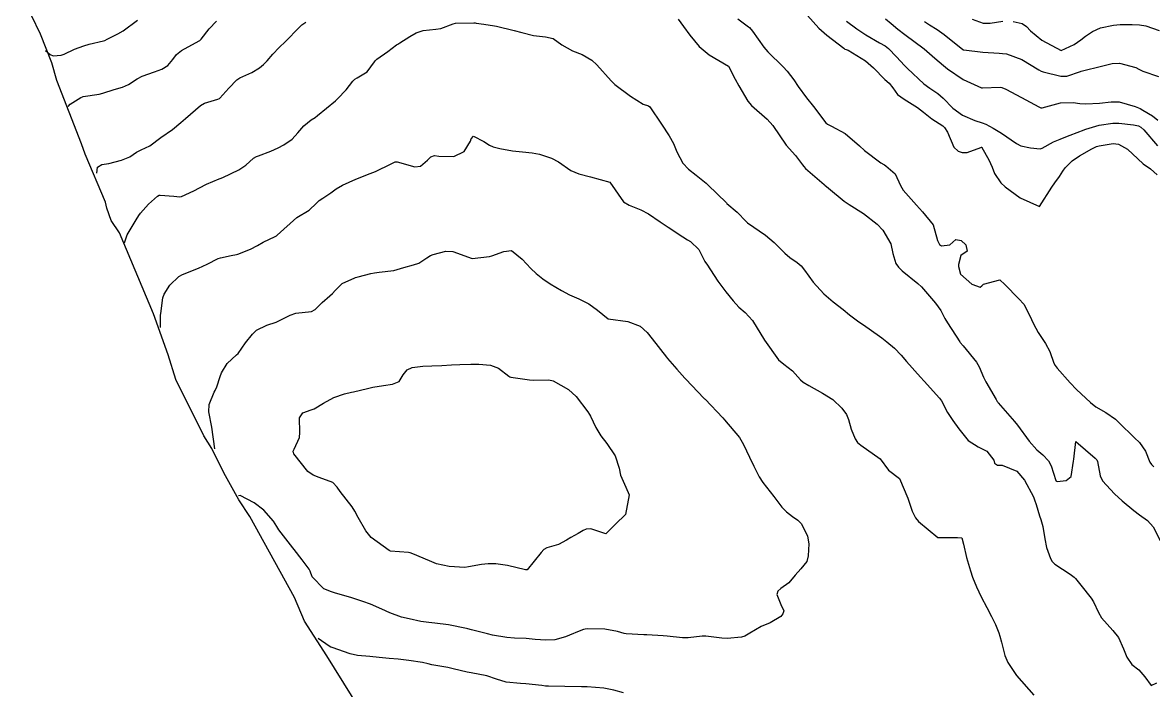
# Model space of a CAD drawing. Header units: metres. Extents: x 298520 to 308411, y 7433745 to 7450750.
# Drawn here: x 301616.2 to 301731.9, y 7442003 to 7442071.4 of the extents above; entities that cross this region are included whole.
import ezdxf

# ---------------------------------------------------------------- set-up
doc = ezdxf.new("R2010")
doc.units = ezdxf.units.M
doc.header["$LTSCALE"] = 10
for name, color, linetype in [('Area', 45, 'Continuous'), ('Curvas de Nivel 1m', 11, 'Continuous'), ('Curvas de Nivel 5m', 15, 'Continuous')]:
    doc.layers.add(name, color=color, linetype=linetype)

msp = doc.modelspace()

# ---------------------------------------------------------------- linework, layer by layer
at = {"layer": 'Area'}
msp.add_polyline3d([(301652.41, 7441998.42, 741.7), (301647.37, 7442006.54, 743.52), (301645.06, 7442010.1, 743.85), (301644.03, 7442012.51, 744.15), (301639.48, 7442020.79, 744.62), (301638.36, 7442022.52, 744.71), (301636.81, 7442025.27, 744.64), (301635.57, 7442027.75, 744.48), (301634.77, 7442029.06, 744.38), (301631.89, 7442034.83, 743.77), (301631.1, 7442037.36, 743.69), (301629.61, 7442041.54, 743.43), (301626.12, 7442049.85, 742.19), (301625.29, 7442051.1, 742.25), (301624.84, 7442052.36, 742.07), (301624.7, 7442052.98, 741.99), (301622.61, 7442057.91, 740.71), (301622.26, 7442058.95, 740.74), (301619.71, 7442065.45, 739.41), (301619.2, 7442067.24, 739.07), (301618.04, 7442070.17, 738.45), (301616.22, 7442074.04, 737.89)], dxfattribs=at)
at = {"layer": 'Curvas de Nivel 1m', "flags": 128}
for points, elevation in [([(301618.57, 7442068.51), (301619.03, 7442068.08), (301619.36, 7442067.97), (301620.15, 7442068.04), (301620.48, 7442068.13), (301621.54, 7442068.65), (301622.49, 7442069), (301623.04, 7442069.14), (301624.5, 7442069.5), (301624.62, 7442069.54), (301624.86, 7442069.66), (301625.96, 7442070.2), (301626.51, 7442070.53), (301627.98, 7442071.62)], 739), ([(301623.83, 7442055.94), (301623.9, 7442056.55), (301624.34, 7442056.82), (301625.06, 7442056.94), (301626.35, 7442057.27), (301627.18, 7442057.63), (301627.88, 7442058.09), (301628.36, 7442058.33), (301629.23, 7442058.75), (301630.38, 7442059.59), (301631.55, 7442060.42), (301632.4, 7442061.13), (301632.89, 7442061.56), (301634.42, 7442062.86), (301634.85, 7442063.1), (301636.2, 7442063.52), (301636.36, 7442063.58), (301636.42, 7442063.63), (301637.31, 7442064.64), (301638.13, 7442065.49), (301638.45, 7442065.7), (301639.69, 7442066.24), (301640.47, 7442066.73), (301640.86, 7442067.07), (301641.25, 7442067.46), (301641.82, 7442068.12), (301642.49, 7442068.8), (301643.13, 7442069.44), (301644.51, 7442070.87), (301644.81, 7442071.12), (301645.22, 7442071.41)], 741), ([(301626.66, 7442048.82), (301626.75, 7442049.14), (301626.93, 7442049.63), (301627.84, 7442051.18), (301628.11, 7442051.61), (301628.29, 7442051.85), (301629.12, 7442052.78), (301630.02, 7442053.59), (301630.2, 7442053.7), (301630.3, 7442053.71), (301631.71, 7442053.58), (301632.3, 7442053.53), (301632.47, 7442053.57), (301633.73, 7442054.13), (301634.32, 7442054.45), (301635.03, 7442054.82), (301636.33, 7442055.37), (301636.44, 7442055.41), (301636.72, 7442055.51), (301638.34, 7442056.3), (301639.05, 7442056.78), (301639.84, 7442057.48), (301640.16, 7442057.67), (301640.36, 7442057.74), (301641.61, 7442058.21), (301642.37, 7442058.55), (301642.97, 7442058.84), (301643.81, 7442059.43), (301644.39, 7442060.07), (301645.01, 7442060.8), (301645.75, 7442061.41), (301646.15, 7442061.66), (301646.41, 7442061.84), (301648.23, 7442063.37), (301648.33, 7442063.47), (301648.43, 7442063.55), (301649.33, 7442064.47), (301650.03, 7442065.35), (301650.23, 7442065.58), (301650.46, 7442065.72), (301651.48, 7442066.32), (301652.22, 7442067.33), (301652.32, 7442067.48), (301652.48, 7442067.62), (301653.59, 7442068.42), (301654.49, 7442069.07), (301654.63, 7442069.16), (301654.83, 7442069.3), (301655.85, 7442069.94), (301656.51, 7442070.31), (301657.22, 7442070.56), (301658.51, 7442070.69), (301659.01, 7442070.76), (301660.28, 7442071.23), (301660.52, 7442071.3), (301662.39, 7442071.34), (301662.52, 7442071.34), (301662.63, 7442071.32), (301663.43, 7442071.2), (301664.52, 7442071.02), (301664.72, 7442070.98), (301666.51, 7442070.57), (301667.31, 7442070.36), (301668.51, 7442070.04), (301669.74, 7442069.89), (301670.5, 7442069.74), (301671.4, 7442069.1), (301672.49, 7442068.47), (301673.49, 7442068.09), (301674.48, 7442067.53), (301674.98, 7442067.05), (301676.46, 7442065.39), (301676.83, 7442065.04), (301678.43, 7442063.82), (301679.73, 7442063), (301680.27, 7442062.84), (301680.42, 7442062.73), (301681.62, 7442060.98), (301682.38, 7442059.76), (301682.84, 7442058.97), (301683.18, 7442058.14), (301683.78, 7442056.96), (301684.35, 7442056.37), (301685.16, 7442055.76), (301686.16, 7442054.92), (301686.33, 7442054.75), (301688.24, 7442052.9), (301688.3, 7442052.84), (301689.36, 7442051.95), (301690.28, 7442050.99), (301690.42, 7442050.87), (301692.26, 7442049.6), (301693.12, 7442048.84), (301694.24, 7442047.75), (301694.75, 7442047.33), (301695.5, 7442046.81), (301695.89, 7442046.47), (301696.23, 7442046.03), (301697.12, 7442044.79), (301698.2, 7442043.6), (301699.17, 7442042.77), (301700.18, 7442041.98), (301700.86, 7442041.44), (301701.81, 7442040.74), (301702.16, 7442040.49), (301702.86, 7442040.01), (301704.14, 7442039.1), (301704.67, 7442038.7), (301705.46, 7442038.02), (301706.12, 7442037.32), (301706.69, 7442036.67), (301708.1, 7442035.08), (301708.47, 7442034.66), (301710.07, 7442032.91), (301710.26, 7442032.64), (301710.88, 7442031.45), (301711.42, 7442030.62), (301712.03, 7442029.77), (301713, 7442028.6), (301714.01, 7442027.95), (301714.91, 7442027.49), (301715.6, 7442026.57), (301715.69, 7442026.26), (301715.99, 7442026.05), (301716.48, 7442026.06), (301717.98, 7442025.43), (301718.74, 7442024.53), (301719.67, 7442022.8), (301719.79, 7442022.52), (301719.94, 7442022.02), (301720.29, 7442020.87), (301720.42, 7442020.51), (301720.63, 7442019.79), (301720.83, 7442018.51), (301721.02, 7442017.64), (301721.41, 7442016.5), (301721.58, 7442016.21), (301721.87, 7442015.93), (301723.43, 7442014.9), (301723.85, 7442014.6), (301723.97, 7442014.47), (301724.52, 7442013.79), (301725.58, 7442012.45), (301725.82, 7442012.07), (301726.33, 7442010.96), (301726.64, 7442010.44), (301727.78, 7442009.12), (301728.38, 7442008.41), (301728.9, 7442007.27), (301729.24, 7442006.41), (301729.75, 7442005.66), (301730.46, 7442005.11), (301731.07, 7442004.38), (301731.72, 7442003.49), (301732.31, 7442003.78)], 742), ([(301683.3, 7442071.73), (301683.86, 7442070.95), (301684.51, 7442070.07), (301685.47, 7442068.93), (301686.48, 7442068.06), (301688.47, 7442066.9), (301689.15, 7442065.58), (301689.52, 7442064.88), (301690.43, 7442063.31), (301690.8, 7442062.87), (301692.41, 7442061.47), (301693, 7442060.84), (301694.37, 7442058.83), (301695.32, 7442057.77), (301696.02, 7442056.8), (301696.17, 7442056.62), (301696.35, 7442056.44), (301698.24, 7442054.78), (301698.33, 7442054.71), (301698.68, 7442054.42), (301700.31, 7442053.09), (301700.82, 7442052.74), (301702.29, 7442051.83), (301703.68, 7442050.72), (301704.27, 7442050.1), (301705.09, 7442048.7), (301705.29, 7442047.74), (301705.58, 7442046.69), (301705.86, 7442046.31), (301706.23, 7442045.95), (301707.82, 7442044.66), (301708.21, 7442044.3), (301709.66, 7442042.65), (301710.18, 7442041.89), (301710.61, 7442041.07), (301710.87, 7442040.63), (301712.13, 7442038.68), (301712.18, 7442038.61), (301712.46, 7442038.27), (301713.84, 7442036.59), (301714.11, 7442036.13), (301714.56, 7442035.05), (301714.79, 7442034.58), (301715.85, 7442032.77), (301715.97, 7442032.56), (301716.01, 7442032.51), (301716.06, 7442032.45), (301717.72, 7442030.54), (301718.04, 7442030.15), (301719.22, 7442028.53), (301720, 7442027.64), (301720.62, 7442027.13), (301721.21, 7442026.5), (301721.49, 7442026), (301721.95, 7442024.49), (301721.97, 7442024.45), (301722.08, 7442024.38), (301723.02, 7442024.48), (301723.54, 7442024.91), (301723.78, 7442026.47), (301723.79, 7442026.67), (301724.01, 7442028.47), (301726, 7442026.79), (301726.17, 7442026.62), (301726.24, 7442026.45), (301726.49, 7442024.96), (301726.75, 7442024.44), (301727.95, 7442023.13), (301728.74, 7442022.41), (301729.93, 7442021.43), (301730.52, 7442020.99), (301731.35, 7442020.38), (301731.91, 7442019.74), (301732.64, 7442018.36)], 741), ([(301696.54, 7442072.08), (301697.69, 7442070.79), (301698.51, 7442070.08), (301700.25, 7442068.75), (301700.38, 7442068.64), (301700.49, 7442068.6), (301700.71, 7442068.53), (301702.48, 7442067.46), (301703.31, 7442066.72), (301704.46, 7442065.55), (301704.91, 7442065.15), (301705.27, 7442064.7), (301705.75, 7442064.01), (301706.43, 7442063.51), (301707.8, 7442062.67), (301708.42, 7442062.19), (301709.28, 7442061.51), (301710.4, 7442060.78), (301710.58, 7442060.63), (301710.89, 7442060.13), (301711.51, 7442058.62), (301711.96, 7442058.21), (301712.37, 7442058.05), (301712.89, 7442058.08), (301714.27, 7442058.59), (301714.35, 7442058.61), (301714.37, 7442058.61), (301714.4, 7442058.59), (301715.11, 7442057.33), (301715.43, 7442056.57), (301715.69, 7442055.92), (301716.34, 7442054.97), (301716.76, 7442054.56), (301718.32, 7442053.44), (301720.3, 7442052.52), (301721.56, 7442054.5), (301721.87, 7442054.95), (301722.34, 7442055.61), (301722.68, 7442056.15), (301722.9, 7442056.48), (301723.62, 7442057.21), (301724.37, 7442057.72), (301725.63, 7442058.45), (301726.13, 7442058.69), (301726.38, 7442058.76), (301727.84, 7442058.97), (301728.38, 7442058.91), (301729.31, 7442058.41), (301730.36, 7442057.41), (301730.89, 7442056.92), (301731.66, 7442056.38), (301732.34, 7442055.78)], 739), ([(301700.53, 7442071.51), (301701.59, 7442070.74), (301702.51, 7442070.11), (301703.93, 7442069.29), (301704.5, 7442068.97), (301704.85, 7442068.7), (301705.64, 7442067.85), (301706.48, 7442066.98), (301706.78, 7442066.68), (301708.45, 7442065.08), (301709.06, 7442064.65), (301709.9, 7442064.1), (301710.43, 7442063.63), (301711.43, 7442062.62), (301712.42, 7442061.89), (301713.67, 7442061.34), (301714.41, 7442061.11), (301714.79, 7442060.97), (301715.53, 7442060.57), (301716.4, 7442060.03), (301717.95, 7442058.97), (301718.38, 7442058.75), (301719.37, 7442058.53), (301720.37, 7442058.45), (301720.56, 7442058.52), (301721.73, 7442059.16), (301722.39, 7442059.44), (301723.14, 7442059.73), (301724.4, 7442060.22), (301724.58, 7442060.29), (301725.04, 7442060.46), (301726.41, 7442060.85), (301727.78, 7442061.06), (301728.41, 7442061.06), (301729.9, 7442060.91), (301730.41, 7442060.8), (301730.67, 7442060.66), (301730.95, 7442060.39), (301732.38, 7442058.74)], 738), ([(301704.53, 7442071.76), (301705.11, 7442071.28), (301705.8, 7442070.69), (301706.51, 7442070.15), (301708.49, 7442068.66), (301709.57, 7442067.73), (301710.48, 7442066.98), (301710.89, 7442066.63), (301712.46, 7442065.55), (301714.34, 7442064.7), (301714.44, 7442064.68), (301716.27, 7442064.74), (301716.45, 7442064.72), (301716.83, 7442064.56), (301718.43, 7442063.7), (301720.21, 7442062.73), (301720.42, 7442062.64), (301720.56, 7442062.65), (301722.43, 7442063.14), (301723.74, 7442063.17), (301724.43, 7442063.08), (301725.02, 7442063.05), (301726.43, 7442063.12), (301727.61, 7442063.25), (301728.43, 7442063.25), (301730.07, 7442062.76), (301730.43, 7442062.64), (301730.6, 7442062.57), (301730.88, 7442062.39), (301731.85, 7442061.81), (301732.41, 7442061.38)], 737), ([(301708.53, 7442071.48), (301709.03, 7442071.15), (301709.81, 7442070.64), (301710.52, 7442070.13), (301712.45, 7442068.61), (301712.49, 7442068.58), (301712.53, 7442068.57), (301714.49, 7442068.33), (301716.16, 7442068.24), (301716.49, 7442068.21), (301716.9, 7442068.15), (301718.48, 7442067.6), (301720.22, 7442066.52), (301720.47, 7442066.38), (301720.68, 7442066.31), (301722.46, 7442065.88), (301723.08, 7442065.87), (301724.47, 7442066.37), (301724.55, 7442066.39), (301724.84, 7442066.46), (301726.48, 7442066.86), (301727.74, 7442067.16), (301728.48, 7442067.22), (301730.13, 7442066.75), (301730.47, 7442066.6), (301730.6, 7442066.52), (301730.85, 7442066.39), (301732.47, 7442065.85)], 736), ([(301630.32, 7442040.16), (301630.33, 7442041.08), (301630.33, 7442041.24), (301630.34, 7442041.41), (301630.35, 7442041.59), (301630.58, 7442043.18), (301630.7, 7442043.58), (301631.28, 7442044.49), (301632.21, 7442045.36), (301632.57, 7442045.56), (301634.22, 7442046.21), (301635.11, 7442046.65), (301636.23, 7442047.22), (301636.46, 7442047.29), (301637.57, 7442047.51), (301638.11, 7442047.63), (301638.24, 7442047.66), (301639.54, 7442048.18), (301640.25, 7442048.54), (301640.85, 7442048.87), (301642.06, 7442049.45), (301642.19, 7442049.53), (301642.26, 7442049.59), (301644.28, 7442051.42), (301645.54, 7442052.16), (301646.3, 7442052.88), (301646.56, 7442053.14), (301646.94, 7442053.39), (301647.76, 7442053.93), (301648.32, 7442054.34), (301648.96, 7442054.73), (301650.33, 7442055.35), (301651.78, 7442055.9), (301652.34, 7442056.12), (301653.94, 7442056.9), (301654.35, 7442057.1), (301654.55, 7442057.1), (301656.35, 7442056.61), (301656.95, 7442056.67), (301657.67, 7442057.27), (301657.99, 7442057.63), (301658.36, 7442057.77), (301658.8, 7442057.7), (301660.36, 7442057.66), (301661.41, 7442058.17), (301662.06, 7442059.21), (301662.14, 7442059.45), (301662.38, 7442059.73), (301663.42, 7442059.19), (301663.99, 7442058.81), (301664.37, 7442058.64), (301665.06, 7442058.48), (301666.36, 7442058.24), (301667.38, 7442058.13), (301668.36, 7442058.04), (301669.11, 7442057.88), (301670.36, 7442057.49), (301671.07, 7442057.1), (301672.34, 7442056.23), (301673.14, 7442055.88), (301674.34, 7442055.56), (301676.33, 7442055.04), (301677.73, 7442053.03), (301678.3, 7442052.67), (301679.49, 7442052.2), (301680.29, 7442051.79), (301681.47, 7442050.98), (301682.27, 7442050.43), (301683.78, 7442049.44), (301684.26, 7442049.14), (301684.58, 7442048.95), (301685.43, 7442048.12), (301686.05, 7442046.92), (301686.12, 7442046.81), (301686.23, 7442046.65), (301687.36, 7442044.91), (301688.2, 7442043.81), (301688.93, 7442042.89), (301689.52, 7442042.23), (301690.17, 7442041.69), (301690.93, 7442040.86), (301692.13, 7442038.85), (301693.58, 7442036.84), (301694.11, 7442036.41), (301695.01, 7442035.73), (301695.83, 7442034.8), (301696.09, 7442034.55), (301696.68, 7442034.2), (301698.07, 7442033.44), (301699.13, 7442032.77), (301700.05, 7442031.9), (301700.52, 7442031.23), (301700.73, 7442030.75), (301701.03, 7442029.75), (301701.43, 7442028.74), (301701.66, 7442028.39), (301702.01, 7442028.11), (301703.99, 7442026.71), (301704.82, 7442025.54), (301705.97, 7442024.68), (301706.82, 7442022.67), (301707.25, 7442021.34), (301707.6, 7442020.66), (301707.92, 7442020.29), (301709.9, 7442018.64), (301711.89, 7442018.67), (301712.34, 7442018.61), (301712.51, 7442017.98), (301712.81, 7442016.6), (301713.21, 7442015.25), (301713.43, 7442014.59), (301713.84, 7442013.6), (301714.32, 7442012.59), (301714.91, 7442011.48), (301715.38, 7442010.57), (301715.79, 7442009.75), (301716.11, 7442008.89), (301716.22, 7442008.56), (301716.39, 7442007.94), (301716.73, 7442006.56), (301717.06, 7442005.87), (301717.74, 7442004.83), (301717.95, 7442004.54), (301719.7, 7442002.52)], 743), ([(301635.89, 7442027.72), (301635.59, 7442029.96), (301635.28, 7442031.53), (301635.3, 7442032.28), (301635.82, 7442033.52), (301635.91, 7442033.69), (301636.08, 7442034.07), (301636.45, 7442035.15), (301636.58, 7442035.52), (301637.15, 7442036.46), (301638.11, 7442037.34), (301638.27, 7442037.5), (301639.03, 7442038.59), (301639.74, 7442039.48), (301640.15, 7442039.87), (301641.21, 7442040.4), (301642.16, 7442040.71), (301643.61, 7442041.43), (301644.17, 7442041.63), (301645.78, 7442041.79), (301646.17, 7442041.98), (301646.86, 7442042.71), (301647.66, 7442043.39), (301647.94, 7442043.63), (301648.19, 7442043.94), (301648.93, 7442044.64), (301650.21, 7442045.25), (301650.28, 7442045.28), (301650.56, 7442045.35), (301651.87, 7442045.68), (301652.22, 7442045.75), (301652.7, 7442045.81), (301654.22, 7442045.99), (301655.22, 7442046.3), (301656.23, 7442046.58), (301656.77, 7442046.74), (301657.58, 7442047.27), (301657.97, 7442047.53), (301658.24, 7442047.63), (301659.52, 7442047.96), (301660.24, 7442047.94), (301662.23, 7442047.21), (301664, 7442047.42), (301664.24, 7442047.47), (301665.47, 7442047.94), (301666.25, 7442048.03), (301667.33, 7442047.15), (301668.22, 7442046.2), (301668.77, 7442045.68), (301669.45, 7442045.12), (301670.21, 7442044.62), (301671.37, 7442043.93), (301672.19, 7442043.49), (301673.15, 7442043.08), (301674.18, 7442042.57), (301675.06, 7442041.94), (301676.16, 7442041.04), (301678.16, 7442040.76), (301679.43, 7442040.28), (301680.15, 7442039.63), (301680.64, 7442038.98), (301682.11, 7442037.11), (301682.23, 7442036.97), (301683.17, 7442035.89), (301684, 7442034.95), (301684.09, 7442034.85), (301685.95, 7442032.92), (301686, 7442032.86), (301686.06, 7442032.8), (301687.87, 7442030.9), (301688.04, 7442030.71), (301689.57, 7442028.88), (301690.01, 7442028.16), (301690.61, 7442026.87), (301691.06, 7442025.94), (301691.59, 7442024.86), (301691.96, 7442024.29), (301693.1, 7442022.84), (301693.93, 7442021.76), (301694.39, 7442021.28), (301695.02, 7442020.81), (301695.55, 7442020.44), (301695.92, 7442020.04), (301696.56, 7442018.79), (301696.69, 7442017.99), (301696.62, 7442016.79), (301696.47, 7442016.19), (301695.86, 7442015.43), (301695.29, 7442014.81), (301694.64, 7442014.02), (301693.83, 7442013.43), (301693.5, 7442013.16), (301693.39, 7442012.83), (301693.81, 7442011.78), (301694.13, 7442011.15), (301694.03, 7442010.83), (301693.8, 7442010.56), (301692.71, 7442009.93), (301691.79, 7442009.53), (301690.66, 7442008.87), (301690.12, 7442008.54), (301689.78, 7442008.45), (301688.34, 7442008.33), (301687.77, 7442008.35), (301686.15, 7442008.54), (301685.78, 7442008.54), (301684.34, 7442008.38), (301683.77, 7442008.37), (301682.2, 7442008.54), (301681.78, 7442008.59), (301680.09, 7442008.68), (301679.78, 7442008.69), (301677.99, 7442008.81), (301677.78, 7442008.83), (301677.09, 7442009.03), (301675.79, 7442009.28), (301674.01, 7442009.29), (301673.78, 7442009.27), (301673.62, 7442009.23), (301673.18, 7442009.08), (301672.19, 7442008.67), (301671.77, 7442008.49), (301670.68, 7442008.19), (301669.77, 7442008.13), (301668.69, 7442008.21), (301667.77, 7442008.31), (301666.56, 7442008.36), (301665.77, 7442008.41), (301664.3, 7442008.66), (301663.78, 7442008.78), (301662.17, 7442009.21), (301661.78, 7442009.31), (301661.65, 7442009.34), (301659.79, 7442009.71), (301658.42, 7442009.88), (301657.79, 7442009.94), (301656.99, 7442010.07), (301655.79, 7442010.32), (301655, 7442010.5), (301653.8, 7442010.94), (301652.99, 7442011.32), (301651.81, 7442011.83), (301651.05, 7442012.1), (301649.82, 7442012.5), (301648.23, 7442012.97), (301647.83, 7442013.08), (301647.05, 7442013.39), (301645.85, 7442014.64), (301645.64, 7442015.2), (301645.55, 7442015.4), (301644.83, 7442016.38), (301644.02, 7442017.42), (301643.88, 7442017.6), (301642.44, 7442019.44), (301642.24, 7442019.78), (301641.91, 7442020.34), (301640.92, 7442021.46), (301639.93, 7442022.19), (301638.49, 7442022.95), (301638.32, 7442022.92)], 744), ([(301677.71, 7442002.74), (301676.74, 7442003.03), (301675.71, 7442003.22), (301674.01, 7442003.36), (301673.72, 7442003.37), (301673.42, 7442003.37), (301671.72, 7442003.4), (301670.03, 7442003.43), (301669.72, 7442003.45), (301669.35, 7442003.49), (301667.72, 7442003.68), (301667.16, 7442003.71), (301665.72, 7442003.85), (301664.71, 7442004.16), (301663.73, 7442004.48), (301662.13, 7442004.8), (301661.73, 7442004.88), (301660.27, 7442005.22), (301659.73, 7442005.33), (301658.11, 7442005.63), (301657.74, 7442005.72), (301657.15, 7442005.86), (301655.74, 7442006.07), (301654.65, 7442006.2), (301653.74, 7442006.28), (301652.71, 7442006.36), (301651.74, 7442006.46), (301650.5, 7442006.59), (301649.75, 7442006.73), (301647.9, 7442007.38), (301647.75, 7442007.44), (301647.61, 7442007.53), (301646.48, 7442008.32)], 743)]:
    msp.add_lwpolyline(points, dxfattribs=dict(at, elevation=elevation))
at = {"layer": 'Curvas de Nivel 5m', "flags": 128}
for points, elevation in [([(301620.87, 7442062.79), (301621.1, 7442063.02), (301622.19, 7442063.69), (301622.35, 7442063.76), (301622.42, 7442063.79), (301624.04, 7442064.05), (301624.43, 7442064.14), (301625.58, 7442064.51), (301626.44, 7442064.76), (301627.07, 7442065.01), (301627.96, 7442065.62), (301628.46, 7442065.89), (301629.73, 7442066.32), (301630.46, 7442066.59), (301631.08, 7442066.97), (301631.6, 7442067.58), (301631.98, 7442068.08), (301632.49, 7442068.49), (301633.18, 7442068.87), (301634.36, 7442069.54), (301634.5, 7442069.67), (301635.32, 7442070.72), (301636.05, 7442071.52)], 740), ([(301689.4, 7442071.76), (301690.52, 7442070.94), (301690.61, 7442070.87), (301690.9, 7442070.48), (301692.06, 7442068.85), (301692.49, 7442068.37), (301694.06, 7442066.83), (301694.47, 7442066.4), (301695.16, 7442065.52), (301695.6, 7442064.81), (301696.44, 7442063.65), (301697.15, 7442062.79), (301698.41, 7442061.11), (301698.58, 7442060.95), (301699.01, 7442060.77), (301700.39, 7442060.01), (301701.86, 7442058.74), (301702.37, 7442058.28), (301704.06, 7442057.01), (301704.35, 7442056.83), (301704.43, 7442056.79), (301704.56, 7442056.71), (301705.53, 7442055.88), (301706.05, 7442054.68), (301706.33, 7442054.2), (301707.69, 7442052.67), (301708.3, 7442052), (301709.4, 7442050.65), (301709.85, 7442049.05), (301710.06, 7442048.64), (301710.25, 7442048.52), (301711.11, 7442048.63), (301711.73, 7442049.15), (301712.26, 7442049.04), (301712.75, 7442048.6), (301712.88, 7442047.97), (301712.24, 7442047.51), (301711.99, 7442046.61), (301712, 7442046.38), (301712.22, 7442045.62), (301713.35, 7442044.6), (301714.21, 7442044.28), (301714.38, 7442044.42), (301714.57, 7442044.58), (301716.22, 7442045.02), (301716.75, 7442044.55), (301718.19, 7442043.1), (301718.67, 7442042.54), (301719.28, 7442041.42), (301719.67, 7442040.52), (301720.15, 7442039.63), (301720.91, 7442038.51), (301721.33, 7442037.71), (301721.76, 7442036.5), (301721.88, 7442036.26), (301722.11, 7442035.98), (301723.44, 7442034.48), (301724.08, 7442033.82), (301725.52, 7442032.46), (301726.06, 7442032.03), (301727.07, 7442031.45), (301728.05, 7442030.77), (301728.42, 7442030.42), (301730.02, 7442028.86), (301730.51, 7442028.39), (301731.12, 7442027.5), (301731.58, 7442026.38), (301731.75, 7442026.13), (301731.99, 7442025.9)], 740), ([(301713.4, 7442071.73), (301714.53, 7442071.3), (301715.25, 7442071.3), (301716.53, 7442071.5)], 735), ([(301717.6, 7442071.48), (301718.53, 7442071.26), (301718.96, 7442070.96), (301719.36, 7442070.53), (301720.51, 7442069.55), (301722.49, 7442068.49), (301723.85, 7442069.13), (301724.51, 7442069.6), (301725, 7442069.98), (301725.72, 7442070.45), (301726.53, 7442070.81), (301727.85, 7442071.11), (301728.53, 7442071.17), (301729.76, 7442071.18), (301730.53, 7442071.15), (301731.18, 7442071.04), (301732.52, 7442070.55)], 735)]:
    msp.add_lwpolyline(points, dxfattribs=dict(at, elevation=elevation))
at = {"layer": 'Curvas de Nivel 5m', "elevation": 745, "flags": 128}
msp.add_lwpolyline([(301674.33, 7442031.07), (301674.87, 7442029.9), (301675.39, 7442029.05), (301676.01, 7442028.28), (301676.85, 7442027.03), (301677.26, 7442025.74), (301677.4, 7442025.03), (301677.95, 7442023.79), (301678.28, 7442023.01), (301677.92, 7442021.02), (301676.91, 7442020.03), (301675.9, 7442019.04), (301674.38, 7442019.54), (301673.91, 7442019.52), (301673.6, 7442019.38), (301673.07, 7442019.08), (301672.33, 7442018.65), (301671.89, 7442018.38), (301671.05, 7442017.93), (301669.88, 7442017.6), (301669.56, 7442017.43), (301669.28, 7442017.12), (301667.86, 7442015.35), (301667.67, 7442015.33), (301665.86, 7442015.8), (301664.64, 7442015.96), (301663.86, 7442015.96), (301663.17, 7442015.89), (301661.86, 7442015.64), (301661.47, 7442015.6), (301659.86, 7442015.68), (301658.59, 7442015.97), (301657.86, 7442016.26), (301656.17, 7442016.98), (301655.87, 7442017.1), (301655.72, 7442017.13), (301653.87, 7442017.27), (301653.73, 7442017.31), (301651.89, 7442018.67), (301651.34, 7442019.34), (301650.56, 7442020.7), (301650.22, 7442021.35), (301649.93, 7442021.79), (301648.73, 7442023.37), (301648.4, 7442023.82), (301647.96, 7442024.28), (301646.56, 7442024.8), (301645.97, 7442025.03), (301645.42, 7442025.41), (301643.99, 7442027.22), (301643.93, 7442027.36), (301643.92, 7442027.42), (301643.92, 7442027.49), (301644, 7442027.7), (301644.55, 7442028.88), (301644.59, 7442029.41), (301644.54, 7442030.91), (301644.9, 7442031.41), (301645.74, 7442031.71), (301646.05, 7442031.83), (301647.03, 7442032.41), (301648.06, 7442032.97), (301649.17, 7442033.36), (301649.88, 7442033.54), (301650.07, 7442033.57), (301651.51, 7442033.9), (301652.07, 7442034.04), (301653.16, 7442034.23), (301654.08, 7442034.35), (301654.74, 7442034.64), (301655.17, 7442035.29), (301655.57, 7442035.81), (301656.1, 7442036.05), (301657.18, 7442036.19), (301658.1, 7442036.21), (301659.12, 7442036.26), (301660.1, 7442036.33), (301660.95, 7442036.38), (301662.1, 7442036.41), (301662.91, 7442036.39), (301664.1, 7442036.3), (301664.93, 7442036), (301665.98, 7442035.16), (301666.09, 7442035.1), (301666.17, 7442035.08), (301668.09, 7442034.8), (301668.47, 7442034.76), (301670.09, 7442034.78), (301670.51, 7442034.68), (301672.07, 7442033.8), (301672.88, 7442033.08), (301674.05, 7442031.52), (301674.23, 7442031.25)], close=True, dxfattribs=at)

doc.saveas('drawing.dxf')
